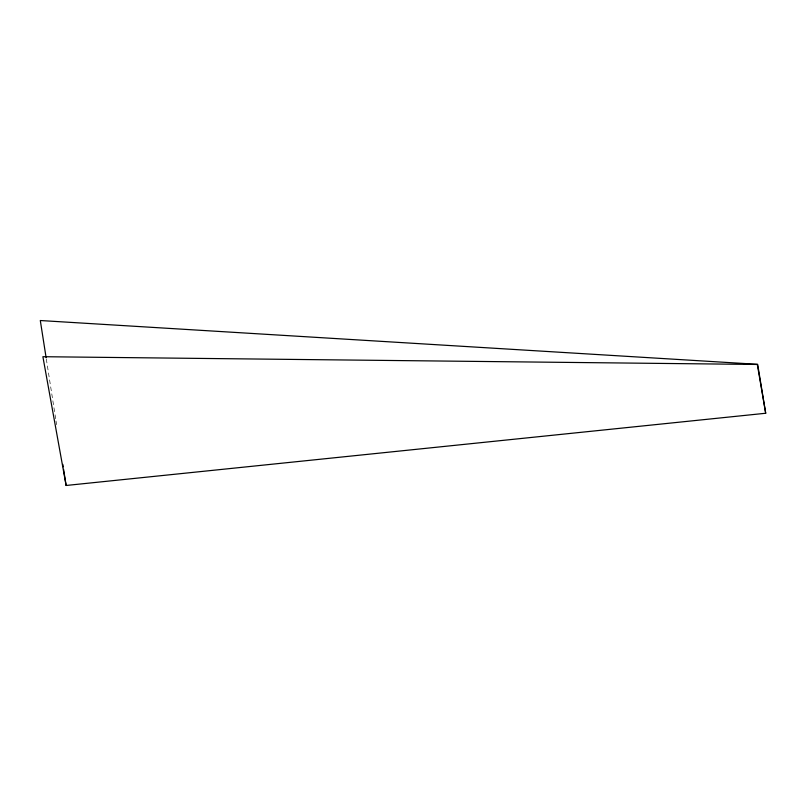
<?xml version="1.0" encoding="UTF-8"?>
<svg xmlns="http://www.w3.org/2000/svg" width="806" height="806" viewBox="0 0 806 806"><rect width="100%" height="100%" fill="white"/><g stroke="black" fill="none" stroke-linecap="round" stroke-linejoin="round"><path stroke-width="0.6" stroke-dasharray="4.03 3.02" d="M46.315 358.972L54.858 413.538M55.06 414.778L55.836 419.745M56.027 420.984L56.611 424.702"/><path stroke-width="1.21" d="M765.7 413.256L757.308 364.463L42.889 356.705L66.122 485.474L765.7 413.256L757.66 364.332L40.3 320.526L46.123 357.733M62.818 464.397L63.211 466.875M63.593 469.354L66.122 485.474"/></g></svg>
